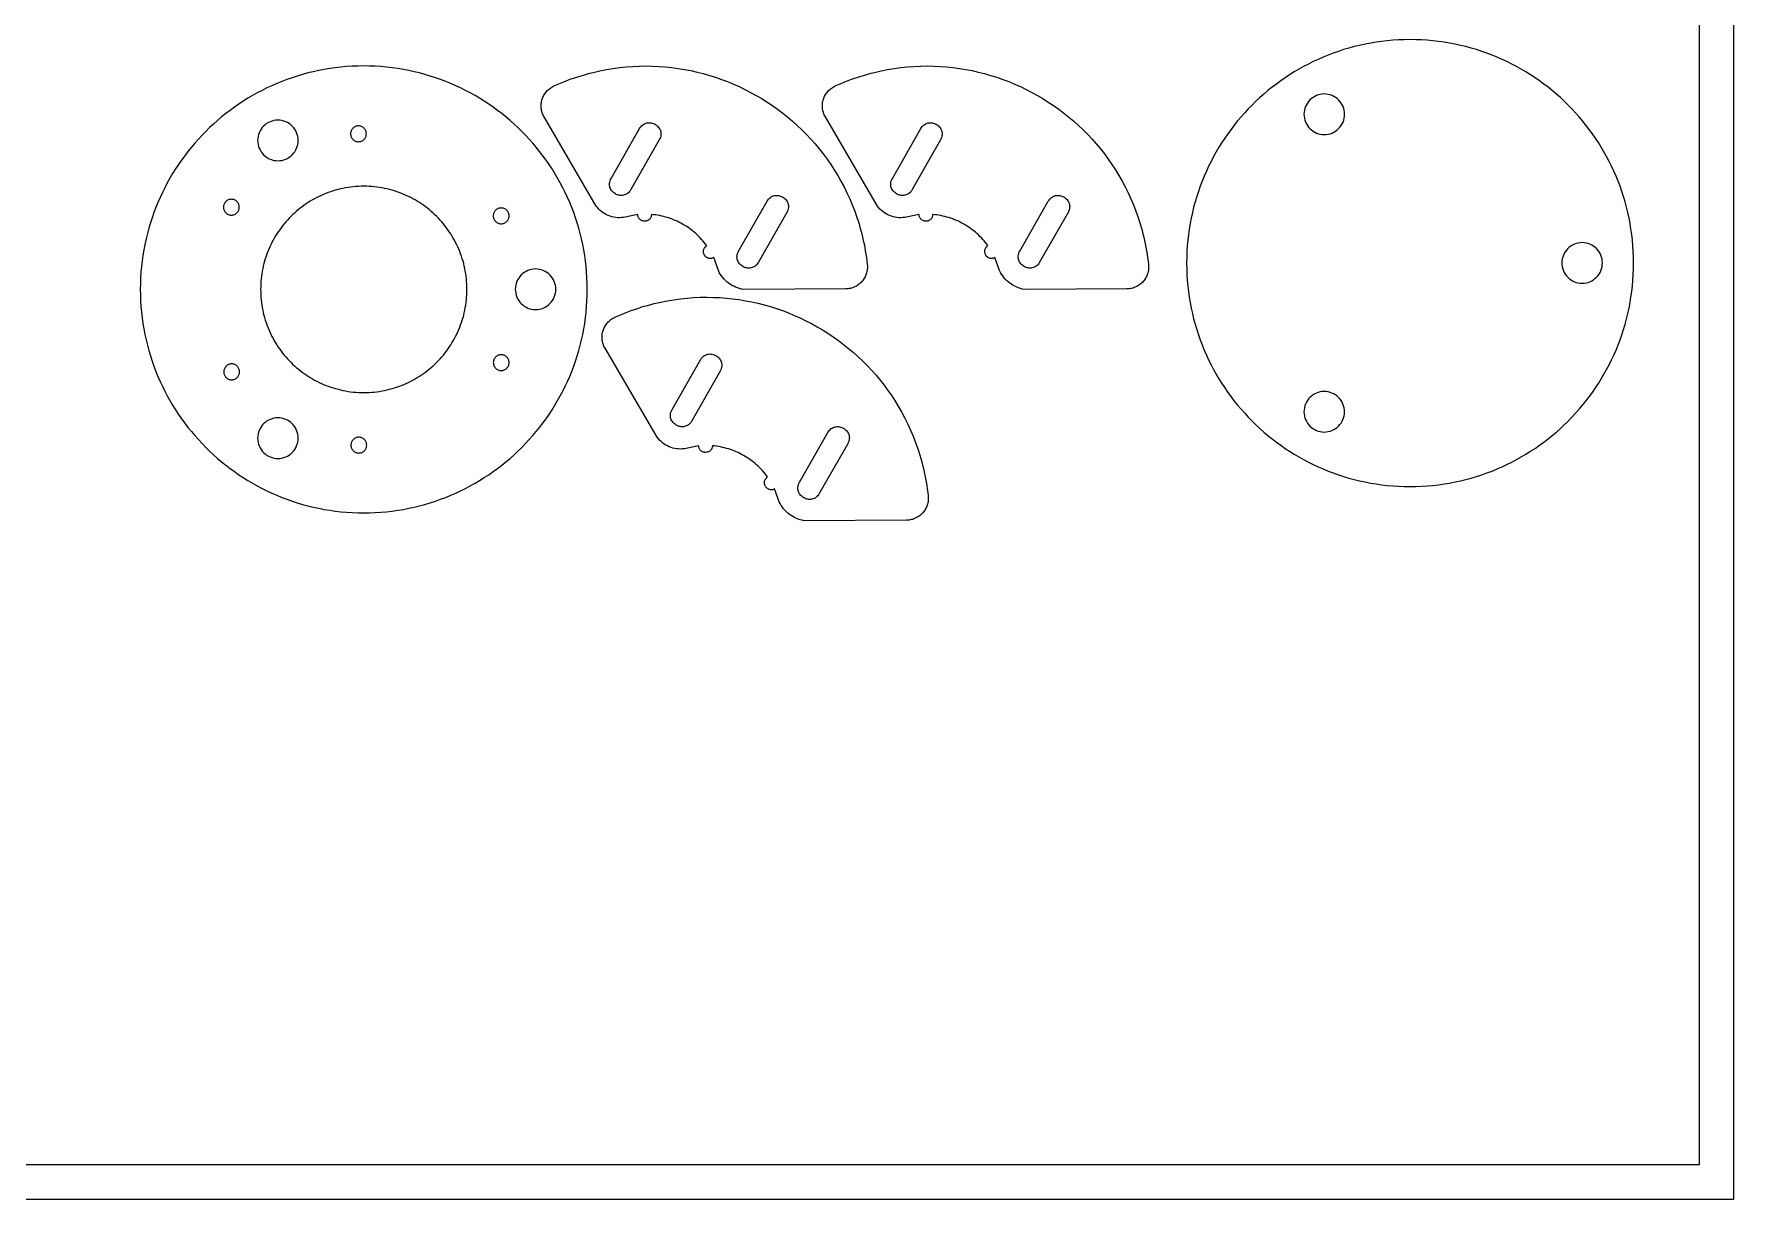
# Model space of a CAD drawing. Header units: millimetres. Extents: x -5 to 795, y -5 to 389.
# Drawn here: x 547.8 to 795, y -5 to 164.5 of the extents above; entities that cross this region are included whole.
import ezdxf

# ---------------------------------------------------------------- set-up
doc = ezdxf.new("R2010")
doc.units = ezdxf.units.MM
doc.header["$MEASUREMENT"] = 0
doc.layers.get('0').update_dxf_attribs({"color": 30, "lineweight": 0, "true_color": 0xf6921e})
doc.layers.add('Cutting lines', color=5, linetype='Continuous', lineweight=0)

msp = doc.modelspace()

# ---------------------------------------------------------------- linework, layer by layer
at = {"lineweight": 0}
for points in [[(-5, -5), (795, -5), (795, 389), (-5, 389)], [(0, 0), (790, 0), (790, 384), (0, 384)]]:
    msp.add_lwpolyline(points, close=True, dxfattribs=at)
at = {"layer": 'Cutting lines'}
for points in [[(747.893903, 163.633788), (747.055063, 163.623173), (746.221457, 163.591499), (745.39334, 163.539021), (744.570966, 163.465994), (743.754592, 163.372674), (742.944473, 163.259315), (742.140863, 163.126173), (741.344019, 162.973504), (740.554195, 162.801561), (739.771646, 162.610602), (738.996628, 162.400881), (738.229397, 162.172652), (737.470206, 161.926173), (736.719313, 161.661697), (735.976971, 161.37948), (735.243436, 161.079777), (734.518963, 160.762844), (733.803809, 160.428935), (733.098227, 160.078307), (732.402473, 159.711214), (731.716802, 159.327911), (731.04147, 158.928654), (730.376732, 158.513698), (729.722844, 158.083299), (729.080059, 157.63771), (728.448634, 157.177189), (727.828824, 156.70199), (727.220885, 156.212368), (726.62507, 155.708579), (726.041637, 155.190877), (725.470839, 154.659519), (724.912932, 154.114758), (724.368172, 153.556852), (723.836814, 152.986054), (723.319112, 152.40262), (722.815323, 151.806806), (722.325701, 151.198866), (721.850501, 150.579056), (721.38998, 149.947632), (720.944392, 149.304847), (720.513993, 148.650958), (720.099037, 147.98622), (719.69978, 147.310888), (719.316477, 146.625218), (718.949384, 145.929464), (718.598755, 145.223882), (718.264847, 144.508727), (717.947914, 143.784255), (717.648211, 143.05072), (717.365994, 142.308378), (717.101518, 141.557484), (716.855038, 140.798294), (716.62681, 140.031062), (716.417089, 139.256044), (716.226129, 138.473496), (716.054187, 137.683672), (715.901517, 136.886827), (715.768376, 136.083218), (715.655017, 135.273098), (715.561696, 134.456724), (715.488669, 133.634351), (715.436191, 132.806234), (715.404517, 131.972628), (715.393903, 131.133788), (715.404517, 130.294948), (715.436191, 129.461342), (715.488669, 128.633225), (715.561696, 127.810852), (715.655017, 126.994478), (715.768376, 126.184359), (715.901517, 125.380749), (716.054187, 124.583905), (716.226129, 123.79408), (716.417089, 123.011532), (716.62681, 122.236514), (716.855038, 121.469282), (717.101518, 120.710092), (717.365994, 119.959198), (717.648211, 119.216856), (717.947914, 118.483321), (718.264847, 117.758849), (718.598755, 117.043694), (718.949384, 116.338112), (719.316477, 115.642358), (719.69978, 114.956688), (720.099037, 114.281356), (720.513993, 113.616618), (720.944392, 112.962729), (721.38998, 112.319945), (721.850501, 111.68852), (722.325701, 111.06871), (722.815323, 110.46077), (723.319112, 109.864956), (723.836814, 109.281522), (724.368172, 108.710724), (724.912932, 108.152818), (725.470839, 107.608058), (726.041637, 107.076699), (726.62507, 106.558998), (727.220885, 106.055208), (727.828824, 105.565586), (728.448634, 105.090387), (729.080059, 104.629866), (729.722844, 104.184278), (730.376732, 103.753878), (731.04147, 103.338922), (731.716802, 102.939665), (732.402473, 102.556363), (733.098227, 102.189269), (733.803809, 101.838641), (734.518963, 101.504732), (735.243436, 101.187799), (735.976971, 100.888096), (736.719313, 100.605879), (737.470206, 100.341403), (738.229397, 100.094924), (738.996628, 99.866696), (739.771646, 99.656974), (740.554195, 99.466015), (741.344019, 99.294073), (742.140863, 99.141403), (742.944473, 99.008261), (743.754592, 98.894902), (744.570966, 98.801582), (745.39334, 98.728555), (746.221457, 98.676077), (747.055063, 98.644403), (747.893903, 98.633788), (748.732742, 98.644403), (749.566348, 98.676077), (750.394466, 98.728555), (751.216839, 98.801582), (752.033213, 98.894902), (752.843332, 99.008261), (753.646942, 99.141403), (754.443786, 99.294073), (755.23361, 99.466015), (756.016159, 99.656974), (756.791177, 99.866696), (757.558408, 100.094924), (758.317599, 100.341403), (759.068493, 100.605879), (759.810834, 100.888096), (760.544369, 101.187799), (761.268842, 101.504732), (761.983997, 101.838641), (762.689579, 102.189269), (763.385332, 102.556363), (764.071003, 102.939665), (764.746335, 103.338922), (765.411073, 103.753878), (766.064962, 104.184278), (766.707746, 104.629866), (767.339171, 105.090387), (767.958981, 105.565586), (768.566921, 106.055208), (769.162735, 106.558998), (769.746169, 107.076699), (770.316966, 107.608058), (770.874873, 108.152818), (771.419633, 108.710724), (771.950992, 109.281522), (772.468693, 109.864956), (772.972483, 110.46077), (773.462104, 111.06871), (773.937304, 111.68852), (774.397825, 112.319945), (774.843413, 112.962729), (775.273813, 113.616618), (775.688768, 114.281356), (776.088025, 114.956688), (776.471328, 115.642358), (776.838421, 116.338112), (777.18905, 117.043694), (777.522958, 117.758849), (777.839891, 118.483321), (778.139594, 119.216856), (778.421811, 119.959198), (778.686287, 120.710092), (778.932767, 121.469282), (779.160995, 122.236514), (779.370717, 123.011532), (779.561676, 123.79408), (779.733618, 124.583905), (779.886288, 125.380749), (780.019429, 126.184359), (780.132788, 126.994478), (780.226109, 127.810852), (780.299136, 128.633225), (780.351614, 129.461342), (780.383288, 130.294948), (780.393903, 131.133788), (780.383288, 131.972628), (780.351614, 132.806234), (780.299136, 133.634351), (780.226109, 134.456724), (780.132788, 135.273098), (780.019429, 136.083218), (779.886288, 136.886827), (779.733618, 137.683672), (779.561676, 138.473496), (779.370717, 139.256044), (779.160995, 140.031062), (778.932767, 140.798294), (778.686287, 141.557484), (778.421811, 142.308378), (778.139594, 143.05072), (777.839891, 143.784255), (777.522958, 144.508727), (777.18905, 145.223882), (776.838421, 145.929464), (776.471328, 146.625218), (776.088025, 147.310888), (775.688768, 147.98622), (775.273813, 148.650958), (774.843413, 149.304847), (774.397825, 149.947632), (773.937304, 150.579056), (773.462104, 151.198866), (772.972483, 151.806806), (772.468693, 152.40262), (771.950992, 152.986054), (771.419633, 153.556852), (770.874873, 154.114758), (770.316966, 154.659519), (769.746169, 155.190877), (769.162735, 155.708579), (768.566921, 156.212368), (767.958981, 156.70199), (767.339171, 157.177189), (766.707746, 157.63771), (766.064962, 158.083299), (765.411073, 158.513698), (764.746335, 158.928654), (764.071003, 159.327911), (763.385332, 159.711214), (762.689579, 160.078307), (761.983997, 160.428935), (761.268842, 160.762844), (760.544369, 161.079777), (759.810834, 161.37948), (759.068493, 161.661697), (758.317599, 161.926173), (757.558408, 162.172652), (756.791177, 162.400881), (756.016159, 162.610602), (755.23361, 162.801561), (754.443786, 162.973504), (753.646942, 163.126173), (752.843332, 163.259315), (752.033213, 163.372674), (751.216839, 163.465994), (750.394466, 163.539021), (749.566348, 163.591499), (748.732742, 163.623173)], [(595.726584, 159.801775), (594.887745, 159.79116), (594.054139, 159.759486), (593.226021, 159.707008), (592.403648, 159.633981), (591.587274, 159.54066), (590.777155, 159.427301), (589.973545, 159.29416), (589.176701, 159.14149), (588.386877, 158.969548), (587.604328, 158.778589), (586.82931, 158.568867), (586.062079, 158.340639), (585.302888, 158.094159), (584.551994, 157.829683), (583.809653, 157.547466), (583.076118, 157.247763), (582.351645, 156.93083), (581.63649, 156.596922), (580.930908, 156.246293), (580.235155, 155.8792), (579.549484, 155.495897), (578.874152, 155.09664), (578.209414, 154.681685), (577.555525, 154.251285), (576.912741, 153.805697), (576.281316, 153.345176), (575.661506, 152.869976), (575.053566, 152.380355), (574.457752, 151.876565), (573.874318, 151.358864), (573.303521, 150.827505), (572.745614, 150.282745), (572.200854, 149.724838), (571.669495, 149.154041), (571.151794, 148.570607), (570.648004, 147.974793), (570.158383, 147.366853), (569.683183, 146.747043), (569.222662, 146.115618), (568.777074, 145.472834), (568.346674, 144.818945), (567.931718, 144.154207), (567.532462, 143.478875), (567.149159, 142.793204), (566.782066, 142.097451), (566.431437, 141.391869), (566.097529, 140.676714), (565.780595, 139.952241), (565.480893, 139.218706), (565.198676, 138.476365), (564.9342, 137.725471), (564.68772, 136.96628), (564.459492, 136.199049), (564.24977, 135.424031), (564.058811, 134.641482), (563.886869, 133.851658), (563.734199, 133.054814), (563.601057, 132.251204), (563.487699, 131.441085), (563.394378, 130.624711), (563.321351, 129.802338), (563.268873, 128.97422), (563.237199, 128.140614), (563.226584, 127.301775), (563.237199, 126.462935), (563.268873, 125.629329), (563.321351, 124.801212), (563.394378, 123.978838), (563.487699, 123.162464), (563.601057, 122.352345), (563.734199, 121.548735), (563.886869, 120.751891), (564.058811, 119.962067), (564.24977, 119.179518), (564.459492, 118.4045), (564.68772, 117.637269), (564.9342, 116.878078), (565.198676, 116.127185), (565.480893, 115.384843), (565.780595, 114.651308), (566.097529, 113.926835), (566.431437, 113.211681), (566.782066, 112.506099), (567.149159, 111.810345), (567.532462, 111.124674), (567.931718, 110.449342), (568.346674, 109.784604), (568.777074, 109.130716), (569.222662, 108.487931), (569.683183, 107.856506), (570.158383, 107.236696), (570.648004, 106.628757), (571.151794, 106.032942), (571.669495, 105.449509), (572.200854, 104.878711), (572.745614, 104.320804), (573.303521, 103.776044), (573.874318, 103.244686), (574.457752, 102.726984), (575.053566, 102.223195), (575.661506, 101.733573), (576.281316, 101.258373), (576.912741, 100.797852), (577.555525, 100.352264), (578.209414, 99.921865), (578.874152, 99.506909), (579.549484, 99.107652), (580.235155, 98.724349), (580.930908, 98.357256), (581.63649, 98.006627), (582.351645, 97.672719), (583.076118, 97.355786), (583.809653, 97.056083), (584.551994, 96.773866), (585.302888, 96.50939), (586.062079, 96.26291), (586.82931, 96.034682), (587.604328, 95.824961), (588.386877, 95.634001), (589.176701, 95.462059), (589.973545, 95.309389), (590.777155, 95.176248), (591.587274, 95.062889), (592.403648, 94.969568), (593.226021, 94.896541), (594.054139, 94.844063), (594.887745, 94.812389), (595.726584, 94.801775), (596.565424, 94.812389), (597.39903, 94.844063), (598.227147, 94.896541), (599.049521, 94.969568), (599.865895, 95.062889), (600.676014, 95.176248), (601.479623, 95.309389), (602.276468, 95.462059), (603.066292, 95.634001), (603.848841, 95.824961), (604.623859, 96.034682), (605.39109, 96.26291), (606.150281, 96.50939), (606.901174, 96.773866), (607.643516, 97.056083), (608.377051, 97.355786), (609.101524, 97.672719), (609.816678, 98.006627), (610.52226, 98.357256), (611.218014, 98.724349), (611.903685, 99.107652), (612.579017, 99.506909), (613.243755, 99.921865), (613.897643, 100.352264), (614.540428, 100.797852), (615.171853, 101.258373), (615.791663, 101.733573), (616.399602, 102.223195), (616.995417, 102.726984), (617.57885, 103.244686), (618.149648, 103.776044), (618.707555, 104.320804), (619.252315, 104.878711), (619.783673, 105.449509), (620.301375, 106.032942), (620.805164, 106.628757), (621.294786, 107.236696), (621.769985, 107.856506), (622.230507, 108.487931), (622.676095, 109.130716), (623.106494, 109.784604), (623.52145, 110.449342), (623.920707, 111.124674), (624.30401, 111.810345), (624.671103, 112.506099), (625.021732, 113.211681), (625.35564, 113.926835), (625.672573, 114.651308), (625.972276, 115.384843), (626.254493, 116.127185), (626.518969, 116.878078), (626.765449, 117.637269), (626.993677, 118.4045), (627.203398, 119.179518), (627.394358, 119.962067), (627.5663, 120.751891), (627.718969, 121.548735), (627.852111, 122.352345), (627.96547, 123.162464), (628.058791, 123.978838), (628.131817, 124.801212), (628.184296, 125.629329), (628.21597, 126.462935), (628.226584, 127.301775), (628.21597, 128.140614), (628.184296, 128.97422), (628.131817, 129.802338), (628.058791, 130.624711), (627.96547, 131.441085), (627.852111, 132.251204), (627.718969, 133.054814), (627.5663, 133.851658), (627.394358, 134.641482), (627.203398, 135.424031), (626.993677, 136.199049), (626.765449, 136.96628), (626.518969, 137.725471), (626.254493, 138.476365), (625.972276, 139.218706), (625.672573, 139.952241), (625.35564, 140.676714), (625.021732, 141.391869), (624.671103, 142.097451), (624.30401, 142.793204), (623.920707, 143.478875), (623.52145, 144.154207), (623.106494, 144.818945), (622.676095, 145.472834), (622.230507, 146.115618), (621.769985, 146.747043), (621.294786, 147.366853), (620.805164, 147.974793), (620.301375, 148.570607), (619.783673, 149.154041), (619.252315, 149.724838), (618.707555, 150.282745), (618.149648, 150.827505), (617.57885, 151.358864), (616.995417, 151.876565), (616.399602, 152.380355), (615.791663, 152.869976), (615.171853, 153.345176), (614.540428, 153.805697), (613.897643, 154.251285), (613.243755, 154.681685), (612.579017, 155.09664), (611.903685, 155.495897), (611.218014, 155.8792), (610.52226, 156.246293), (609.816678, 156.596922), (609.101524, 156.93083), (608.377051, 157.247763), (607.643516, 157.547466), (606.901174, 157.829683), (606.150281, 158.094159), (605.39109, 158.340639), (604.623859, 158.568867), (603.848841, 158.778589), (603.066292, 158.969548), (602.276468, 159.14149), (601.479623, 159.29416), (600.676014, 159.427301), (599.865895, 159.54066), (599.049521, 159.633981), (598.227147, 159.707008), (597.39903, 159.759486), (596.565424, 159.79116)], [(629.527142, 139.431758), (621.955067, 152.392426), (621.870554, 152.546484), (621.795428, 152.702944), (621.729584, 152.861479), (621.672918, 153.021764), (621.625327, 153.183472), (621.586706, 153.346276), (621.556951, 153.509851), (621.535958, 153.673869), (621.523623, 153.838004), (621.519842, 154.001929), (621.52451, 154.165319), (621.537525, 154.327847), (621.558781, 154.489186), (621.588175, 154.64901), (621.625603, 154.806992), (621.67096, 154.962806), (621.724143, 155.116126), (621.785047, 155.266625), (621.853568, 155.413977), (621.929603, 155.557854), (622.013048, 155.697932), (622.103797, 155.833883), (622.201747, 155.96538), (622.306795, 156.092098), (622.418836, 156.21371), (622.537765, 156.329889), (622.66348, 156.44031), (622.795875, 156.544645), (622.934848, 156.642568), (623.080293, 156.733753), (623.232106, 156.817873), (623.390185, 156.894602), (623.861209, 157.103406), (624.33327, 157.304097), (624.806299, 157.496717), (625.280228, 157.681302), (625.75499, 157.857892), (626.230517, 158.026526), (626.706742, 158.187241), (627.183595, 158.340078), (627.66101, 158.485074), (628.138919, 158.622268), (628.617253, 158.751699), (629.095945, 158.873406), (630.054132, 159.093801), (631.012937, 159.283763), (631.971818, 159.443602), (632.930231, 159.573626), (633.887634, 159.674146), (634.843484, 159.745471), (635.79724, 159.787911), (636.748358, 159.801775), (637.696295, 159.787372), (638.640509, 159.745013), (639.580458, 159.675007), (640.515599, 159.577664), (641.445389, 159.453292), (642.369285, 159.302202), (643.286746, 159.124704), (644.197228, 158.921106), (645.100188, 158.691718), (645.995085, 158.436851), (646.881376, 158.156812), (647.758517, 157.851913), (648.625967, 157.522463), (649.483182, 157.16877), (650.329621, 156.791145), (651.16474, 156.389898), (651.987997, 155.965337), (652.798849, 155.517773), (653.596755, 155.047515), (654.38117, 154.554873), (655.151552, 154.040155), (655.90736, 153.503672), (656.64805, 152.945734), (657.373079, 152.366649), (658.081906, 151.766728), (658.773987, 151.14628), (659.44878, 150.505614), (660.105742, 149.84504), (660.74433, 149.164868), (661.364003, 148.465408), (661.964217, 147.746968), (662.54443, 147.009858), (663.104099, 146.254388), (663.642681, 145.480868), (664.159635, 144.689607), (664.654417, 143.880915), (665.126485, 143.0551), (665.575296, 142.212474), (666.000307, 141.353345), (666.400976, 140.478022), (666.776761, 139.586817), (667.127118, 138.680037), (667.451506, 137.757993), (667.603791, 137.291343), (667.749381, 136.820994), (667.888206, 136.346983), (668.0202, 135.869349), (668.145295, 135.388132), (668.263422, 134.90337), (668.374515, 134.4151), (668.478504, 133.923363), (668.575323, 133.428197), (668.664903, 132.929641), (668.747177, 132.427732), (668.822076, 131.922511), (668.889534, 131.414015), (668.949481, 130.902284), (668.96414, 130.727445), (668.96926, 130.554219), (668.965066, 130.382863), (668.951788, 130.213633), (668.929651, 130.046784), (668.898884, 129.882571), (668.859714, 129.721251), (668.812368, 129.563079), (668.757073, 129.408311), (668.694058, 129.257203), (668.623549, 129.11001), (668.545774, 128.966988), (668.46096, 128.828393), (668.369334, 128.694481), (668.271124, 128.565507), (668.166557, 128.441727), (668.055861, 128.323396), (667.939263, 128.210772), (667.81699, 128.104108), (667.689269, 128.003662), (667.556329, 127.909688), (667.418396, 127.822442), (667.275698, 127.742181), (667.128462, 127.669159), (666.976915, 127.603633), (666.821286, 127.545859), (666.6618, 127.496091), (666.498687, 127.454586), (666.332172, 127.421599), (666.162483, 127.397387), (665.989849, 127.382205), (665.814495, 127.376308), (650.938582, 127.299725), (650.641422, 127.355304), (650.350354, 127.428799), (650.066054, 127.519699), (649.7892, 127.627492), (649.520468, 127.751667), (649.260535, 127.891712), (649.010079, 128.047118), (648.769774, 128.217371), (648.540299, 128.401962), (648.322331, 128.600379), (648.116545, 128.81211), (647.92362, 129.036645), (647.744231, 129.273472), (647.579055, 129.52208), (647.42877, 129.781958), (647.294052, 130.052594), (646.611676, 131.920707), (646.506632, 131.871301), (646.402937, 131.834313), (646.300929, 131.809168), (646.200947, 131.79529), (646.103329, 131.792102), (646.008415, 131.799029), (645.916543, 131.815496), (645.828051, 131.840925), (645.743278, 131.874742), (645.662563, 131.916371), (645.586245, 131.965235), (645.514661, 132.020759), (645.448152, 132.082366), (645.387055, 132.149482), (645.282453, 132.297933), (645.239625, 132.378117), (645.203564, 132.461506), (645.174609, 132.547523), (645.153098, 132.635592), (645.13937, 132.725139), (645.133764, 132.815587), (645.136618, 132.906359), (645.148271, 132.996881), (645.169062, 133.086576), (645.199329, 133.174869), (645.239411, 133.261183), (645.289647, 133.344943), (645.350374, 133.425573), (645.421933, 133.502496), (645.504661, 133.575138), (645.598898, 133.642922), (645.41954, 133.885745), (645.234144, 134.122881), (645.042853, 134.354251), (644.845808, 134.579773), (644.643152, 134.799368), (644.435026, 135.012954), (644.221573, 135.220452), (644.002934, 135.42178), (643.779252, 135.616858), (643.550668, 135.805606), (643.317325, 135.987943), (643.079365, 136.163789), (642.83693, 136.333063), (642.590162, 136.495685), (642.339203, 136.651573), (642.084194, 136.800649), (641.825279, 136.94283), (641.562599, 137.078038), (641.296295, 137.20619), (641.026512, 137.327207), (640.753389, 137.441008), (640.477069, 137.547513), (640.197695, 137.646641), (639.915409, 137.738311), (639.630351, 137.822444), (639.342665, 137.898958), (639.052493, 137.967773), (638.759976, 138.028809), (638.465257, 138.081985), (638.168478, 138.12722), (637.86978, 138.164435), (637.569307, 138.193548), (637.559572, 138.077875), (637.539756, 137.969578), (637.510529, 137.868664), (637.472557, 137.775138), (637.426509, 137.689005), (637.373052, 137.61027), (637.312856, 137.53894), (637.246587, 137.475018), (637.174914, 137.418512), (637.098506, 137.369425), (637.018029, 137.327763), (636.934152, 137.293532), (636.847544, 137.266737), (636.758872, 137.247383), (636.578008, 137.23102), (636.487153, 137.234022), (636.396906, 137.244487), (636.307935, 137.26242), (636.220909, 137.287826), (636.136495, 137.32071), (636.055362, 137.361079), (635.978178, 137.408937), (635.90561, 137.46429), (635.838327, 137.527143), (635.776997, 137.597501), (635.722288, 137.67537), (635.674868, 137.760756), (635.635404, 137.853662), (635.604566, 137.954096), (635.58302, 138.062061), (635.571436, 138.177564), (633.513852, 137.772627), (633.226429, 137.739873), (632.939894, 137.727066), (632.655149, 137.73383), (632.373099, 137.759788), (632.094645, 137.804565), (631.820689, 137.867786), (631.552135, 137.949075), (631.289885, 138.048057), (631.034842, 138.164355), (630.787907, 138.297594), (630.549985, 138.447399), (630.321977, 138.613394), (630.104786, 138.795202), (629.899315, 138.99245), (629.706466, 139.20476)], [(670.425593, 139.431758), (662.853517, 152.392426), (662.769005, 152.546484), (662.693879, 152.702944), (662.628035, 152.861479), (662.571369, 153.021764), (662.523778, 153.183472), (662.485157, 153.346276), (662.455402, 153.509851), (662.434409, 153.673869), (662.422073, 153.838004), (662.418292, 154.001929), (662.422961, 154.165319), (662.435976, 154.327847), (662.457232, 154.489186), (662.486626, 154.64901), (662.524054, 154.806992), (662.569411, 154.962806), (662.622593, 155.116126), (662.683498, 155.266625), (662.752019, 155.413977), (662.828054, 155.557854), (662.911498, 155.697932), (663.002248, 155.833883), (663.100198, 155.96538), (663.205246, 156.092098), (663.317286, 156.21371), (663.436216, 156.329889), (663.561931, 156.44031), (663.694326, 156.544645), (663.833298, 156.642568), (663.978743, 156.733753), (664.130557, 156.817873), (664.288635, 156.894602), (664.75966, 157.103406), (665.23172, 157.304097), (665.704749, 157.496717), (666.178679, 157.681302), (666.653441, 157.857892), (667.128968, 158.026526), (667.605192, 158.187241), (668.082046, 158.340078), (668.559461, 158.485074), (669.037369, 158.622268), (669.515704, 158.751699), (669.994396, 158.873406), (670.952583, 159.093801), (671.911388, 159.283763), (672.870268, 159.443602), (673.828681, 159.573626), (674.786084, 159.674146), (675.741935, 159.745471), (676.695691, 159.787911), (677.646808, 159.801775), (678.594746, 159.787372), (679.53896, 159.745013), (680.478909, 159.675007), (681.41405, 159.577664), (682.343839, 159.453292), (683.267736, 159.302202), (684.185196, 159.124704), (685.095678, 158.921106), (685.998639, 158.691718), (686.893536, 158.436851), (687.779826, 158.156812), (688.656968, 157.851913), (689.524417, 157.522463), (690.381633, 157.16877), (691.228072, 156.791145), (692.063191, 156.389898), (692.886448, 155.965337), (693.6973, 155.517773), (694.495205, 155.047515), (695.27962, 154.554873), (696.050003, 154.040155), (696.805811, 153.503672), (697.5465, 152.945734), (698.27153, 152.366649), (698.980356, 151.766728), (699.672437, 151.14628), (700.34723, 150.505614), (701.004192, 149.84504), (701.642781, 149.164868), (702.262454, 148.465408), (702.862668, 147.746968), (703.442881, 147.009858), (704.00255, 146.254388), (704.541132, 145.480868), (705.058086, 144.689607), (705.552868, 143.880915), (706.024935, 143.0551), (706.473746, 142.212474), (706.898758, 141.353345), (707.299427, 140.478022), (707.675212, 139.586817), (708.025569, 138.680037), (708.349956, 137.757993), (708.502242, 137.291343), (708.647831, 136.820994), (708.786657, 136.346983), (708.918651, 135.869349), (709.043746, 135.388132), (709.161873, 134.90337), (709.272965, 134.4151), (709.376955, 133.923363), (709.473774, 133.428197), (709.563354, 132.929641), (709.645627, 132.427732), (709.720527, 131.922511), (709.787984, 131.414015), (709.847932, 130.902284), (709.862591, 130.727445), (709.86771, 130.554219), (709.863517, 130.382863), (709.850238, 130.213633), (709.828102, 130.046784), (709.797335, 129.882571), (709.758164, 129.721251), (709.710819, 129.563079), (709.655524, 129.408311), (709.592509, 129.257203), (709.522, 129.11001), (709.444225, 128.966988), (709.35941, 128.828393), (709.267785, 128.694481), (709.169575, 128.565507), (709.065008, 128.441727), (708.954312, 128.323396), (708.837713, 128.210772), (708.71544, 128.104108), (708.58772, 128.003662), (708.45478, 127.909688), (708.316847, 127.822442), (708.174149, 127.742181), (708.026913, 127.669159), (707.875366, 127.603633), (707.719737, 127.545859), (707.560251, 127.496091), (707.397137, 127.454586), (707.230623, 127.421599), (707.060934, 127.397387), (706.888299, 127.382205), (706.712946, 127.376308), (691.837032, 127.299725), (691.539872, 127.355304), (691.248804, 127.428799), (690.964505, 127.519699), (690.687651, 127.627492), (690.418919, 127.751667), (690.158986, 127.891712), (689.908529, 128.047118), (689.668225, 128.217371), (689.43875, 128.401962), (689.220782, 128.600379), (689.014996, 128.81211), (688.82207, 129.036645), (688.642681, 129.273472), (688.477506, 129.52208), (688.327221, 129.781958), (688.192502, 130.052594), (687.510126, 131.920707), (687.405083, 131.871301), (687.301387, 131.834313), (687.19938, 131.809168), (687.099398, 131.79529), (687.00178, 131.792102), (686.906866, 131.799029), (686.814993, 131.815496), (686.726502, 131.840925), (686.641729, 131.874742), (686.561014, 131.916371), (686.484695, 131.965235), (686.413112, 132.020759), (686.346603, 132.082366), (686.285506, 132.149482), (686.180903, 132.297933), (686.138075, 132.378117), (686.102015, 132.461506), (686.073059, 132.547523), (686.051549, 132.635592), (686.037821, 132.725139), (686.032215, 132.815587), (686.035069, 132.906359), (686.046722, 132.996881), (686.067513, 133.086576), (686.09778, 133.174869), (686.137862, 133.261183), (686.188097, 133.344943), (686.248825, 133.425573), (686.320384, 133.502496), (686.403112, 133.575138), (686.497348, 133.642922), (686.317991, 133.885745), (686.132595, 134.122881), (685.941304, 134.354251), (685.744259, 134.579773), (685.541603, 134.799368), (685.333477, 135.012954), (685.120023, 135.220452), (684.901385, 135.42178), (684.677702, 135.616858), (684.449119, 135.805606), (684.215776, 135.987943), (683.977816, 136.163789), (683.735381, 136.333063), (683.488613, 136.495685), (683.237653, 136.651573), (682.982645, 136.800649), (682.72373, 136.94283), (682.461049, 137.078038), (682.194746, 137.20619), (681.924962, 137.327207), (681.65184, 137.441008), (681.37552, 137.547513), (681.096146, 137.646641), (680.813859, 137.738311), (680.528802, 137.822444), (680.241116, 137.898958), (679.950944, 137.967773), (679.658427, 138.028809), (679.363708, 138.081985), (679.066929, 138.12722), (678.768231, 138.164435), (678.467757, 138.193548), (678.458022, 138.077875), (678.438207, 137.969578), (678.40898, 137.868664), (678.371008, 137.775138), (678.324959, 137.689005), (678.271503, 137.61027), (678.211306, 137.53894), (678.145038, 137.475018), (678.073365, 137.418512), (677.996956, 137.369425), (677.91648, 137.327763), (677.832603, 137.293532), (677.745995, 137.266737), (677.657322, 137.247383), (677.476459, 137.23102), (677.385603, 137.234022), (677.295356, 137.244487), (677.206386, 137.26242), (677.11936, 137.287826), (677.034946, 137.32071), (676.953813, 137.361079), (676.876629, 137.408937), (676.804061, 137.46429), (676.736778, 137.527143), (676.675448, 137.597501), (676.620739, 137.67537), (676.573318, 137.760756), (676.533855, 137.853662), (676.503016, 137.954096), (676.481471, 138.062061), (676.469887, 138.177564), (674.412303, 137.772627), (674.124879, 137.739873), (673.838344, 137.727066), (673.5536, 137.73383), (673.27155, 137.759788), (672.993095, 137.804565), (672.71914, 137.867786), (672.450586, 137.949075), (672.188336, 138.048057), (671.933292, 138.164355), (671.686358, 138.297594), (671.448436, 138.447399), (671.220428, 138.613394), (671.003237, 138.795202), (670.797766, 138.99245), (670.604917, 139.20476)], [(594.95239, 151.086271), (594.834809, 151.080334), (594.720625, 151.062907), (594.610415, 151.034569), (594.504758, 150.995898), (594.404232, 150.947472), (594.309414, 150.889869), (594.220884, 150.823667), (594.139218, 150.749444), (594.064994, 150.667778), (593.998792, 150.579247), (593.941189, 150.484429), (593.892763, 150.383903), (593.854092, 150.278246), (593.825754, 150.168036), (593.808328, 150.053852), (593.80239, 149.936271), (593.808328, 149.81869), (593.825754, 149.704506), (593.854092, 149.594296), (593.892763, 149.488639), (593.941189, 149.388113), (593.998792, 149.293295), (594.064994, 149.204764), (594.139218, 149.123098), (594.220884, 149.048875), (594.309414, 148.982673), (594.404232, 148.92507), (594.504758, 148.876644), (594.610415, 148.837973), (594.720625, 148.809635), (594.834809, 148.792208), (594.95239, 148.786271), (595.069971, 148.792208), (595.184155, 148.809635), (595.294365, 148.837973), (595.400022, 148.876644), (595.500549, 148.92507), (595.595366, 148.982673), (595.683897, 149.048875), (595.765563, 149.123098), (595.839786, 149.204764), (595.905988, 149.293295), (595.963592, 149.388113), (596.012018, 149.488639), (596.050689, 149.594296), (596.079026, 149.704506), (596.096453, 149.81869), (596.10239, 149.936271), (596.096453, 150.053852), (596.079026, 150.168036), (596.050689, 150.278246), (596.012018, 150.383903), (595.963592, 150.484429), (595.905988, 150.579247), (595.839786, 150.667778), (595.765563, 150.749444), (595.683897, 150.823667), (595.595366, 150.889869), (595.500549, 150.947472), (595.400022, 150.995898), (595.294365, 151.034569), (595.184155, 151.062907), (595.069971, 151.080334)], [(631.699729, 143.451132), (635.834103, 150.69798), (635.941398, 150.866935), (636.058056, 151.015699), (636.183026, 151.144871), (636.315259, 151.25505), (636.453704, 151.346835), (636.597311, 151.420827), (636.745029, 151.477623), (636.895809, 151.517823), (637.048599, 151.542026), (637.20235, 151.550832), (637.356011, 151.54484), (637.508532, 151.524648), (637.658863, 151.490857), (637.805954, 151.444064), (637.948753, 151.384871), (638.086212, 151.313875), (638.217279, 151.231675), (638.340904, 151.138872), (638.456037, 151.036064), (638.561627, 150.923851), (638.656626, 150.802831), (638.739981, 150.673604), (638.810643, 150.536769), (638.867561, 150.392925), (638.909686, 150.242672), (638.935966, 150.086609), (638.945352, 149.925334), (638.936794, 149.759447), (638.90924, 149.589548), (638.861641, 149.416235), (638.792947, 149.240108), (638.702106, 149.061766), (634.567733, 141.814917), (634.460438, 141.645963), (634.34378, 141.497199), (634.218809, 141.368027), (634.086576, 141.257848), (633.948131, 141.166062), (633.804525, 141.092071), (633.656806, 141.035275), (633.506027, 140.995075), (633.353237, 140.970871), (633.199486, 140.962065), (633.045824, 140.968058), (632.893303, 140.988249), (632.742972, 141.022041), (632.595882, 141.068833), (632.453082, 141.128027), (632.315624, 141.199023), (632.184557, 141.281222), (632.060932, 141.374025), (631.945799, 141.476833), (631.840208, 141.589047), (631.74521, 141.710067), (631.661855, 141.839294), (631.591193, 141.976128), (631.534274, 142.119972), (631.49215, 142.270225), (631.465869, 142.426289), (631.456483, 142.587563), (631.465042, 142.75345), (631.492596, 142.923349), (631.540194, 143.096662), (631.608889, 143.272789)], [(672.59818, 143.451132), (676.732553, 150.69798), (676.839848, 150.866935), (676.956506, 151.015699), (677.081477, 151.144871), (677.21371, 151.25505), (677.352155, 151.346835), (677.495762, 151.420827), (677.64348, 151.477623), (677.794259, 151.517823), (677.94705, 151.542026), (678.100801, 151.550832), (678.254462, 151.54484), (678.406983, 151.524648), (678.557314, 151.490857), (678.704405, 151.444064), (678.847204, 151.384871), (678.984662, 151.313875), (679.115729, 151.231675), (679.239354, 151.138872), (679.354487, 151.036064), (679.460078, 150.923851), (679.555076, 150.802831), (679.638431, 150.673604), (679.709093, 150.536769), (679.766012, 150.392925), (679.808136, 150.242672), (679.834417, 150.086609), (679.843803, 149.925334), (679.835244, 149.759447), (679.807691, 149.589548), (679.760092, 149.416235), (679.691397, 149.240108), (679.600557, 149.061766), (675.466184, 141.814917), (675.358889, 141.645963), (675.242231, 141.497199), (675.11726, 141.368027), (674.985027, 141.257848), (674.846582, 141.166062), (674.702975, 141.092071), (674.555257, 141.035275), (674.404478, 140.995075), (674.251687, 140.970871), (674.097936, 140.962065), (673.944275, 140.968058), (673.791754, 140.988249), (673.641423, 141.022041), (673.494332, 141.068833), (673.351533, 141.128027), (673.214075, 141.199023), (673.083008, 141.281222), (672.959383, 141.374025), (672.84425, 141.476833), (672.738659, 141.589047), (672.643661, 141.710067), (672.560306, 141.839294), (672.489644, 141.976128), (672.432725, 142.119972), (672.390601, 142.270225), (672.36432, 142.426289), (672.354934, 142.587563), (672.363493, 142.75345), (672.391046, 142.923349), (672.438645, 143.096662), (672.50734, 143.272789)], [(595.726584, 142.301775), (595.339428, 142.296875), (594.954686, 142.282257), (594.572478, 142.258036), (594.192922, 142.224331), (593.816134, 142.18126), (593.442232, 142.128941), (593.071336, 142.067491), (592.703561, 141.997028), (592.339027, 141.91767), (591.977851, 141.829535), (591.62015, 141.73274), (591.266043, 141.627404), (590.915648, 141.513644), (590.569081, 141.391579), (590.226462, 141.261325), (589.887907, 141.123), (589.553536, 140.976723), (589.223464, 140.822612), (588.897811, 140.660783), (588.576694, 140.491356), (588.26023, 140.314447), (587.948539, 140.130174), (587.641737, 139.938656), (587.339942, 139.74001), (587.043272, 139.534354), (586.751845, 139.321806), (586.465779, 139.102483), (586.185191, 138.876504), (585.9102, 138.643986), (585.640923, 138.405046), (585.377478, 138.159804), (585.119983, 137.908376), (584.868555, 137.650881), (584.623313, 137.387436), (584.384373, 137.118159), (584.151855, 136.843167), (583.925876, 136.56258), (583.706553, 136.276514), (583.494005, 135.985087), (583.288349, 135.688417), (583.089703, 135.386622), (582.898185, 135.07982), (582.713912, 134.768129), (582.537003, 134.451665), (582.367576, 134.130548), (582.205747, 133.804895), (582.051636, 133.474823), (581.905359, 133.140452), (581.767034, 132.801897), (581.63678, 132.459278), (581.514715, 132.112711), (581.400955, 131.762316), (581.295619, 131.408209), (581.198824, 131.050508), (581.110689, 130.689332), (581.031331, 130.324798), (580.960868, 129.957023), (580.899418, 129.586127), (580.847099, 129.212225), (580.804028, 128.835437), (580.770323, 128.455881), (580.746102, 128.073673), (580.731483, 127.688931), (580.726584, 127.301775), (580.731483, 126.914618), (580.746102, 126.529877), (580.770323, 126.147669), (580.804028, 125.768112), (580.847099, 125.391324), (580.899418, 125.017422), (580.960868, 124.646526), (581.031331, 124.278751), (581.110689, 123.914217), (581.198824, 123.553041), (581.295619, 123.19534), (581.400955, 122.841233), (581.514715, 122.490838), (581.63678, 122.144272), (581.767034, 121.801652), (581.905359, 121.463098), (582.051636, 121.128726), (582.205747, 120.798654), (582.367576, 120.473001), (582.537003, 120.151884), (582.713912, 119.835421), (582.898185, 119.523729), (583.089703, 119.216927), (583.288349, 118.915132), (583.494005, 118.618462), (583.706553, 118.327035), (583.925876, 118.040969), (584.151855, 117.760382), (584.384373, 117.48539), (584.623313, 117.216113), (584.868555, 116.952668), (585.119983, 116.695173), (585.377478, 116.443745), (585.640923, 116.198503), (585.9102, 115.959564), (586.185191, 115.727045), (586.465779, 115.501066), (586.751845, 115.281743), (587.043272, 115.069195), (587.339942, 114.863539), (587.641737, 114.664893), (587.948539, 114.473375), (588.26023, 114.289102), (588.576694, 114.112194), (588.897811, 113.942766), (589.223464, 113.780937), (589.553536, 113.626826), (589.887907, 113.480549), (590.226462, 113.342225), (590.569081, 113.211971), (590.915648, 113.089905), (591.266043, 112.976145), (591.62015, 112.870809), (591.977851, 112.774014), (592.339027, 112.685879), (592.703561, 112.606521), (593.071336, 112.536058), (593.442232, 112.474608), (593.816134, 112.422289), (594.192922, 112.379218), (594.572478, 112.345513), (594.954686, 112.321292), (595.339428, 112.306674), (595.726584, 112.301775), (596.113741, 112.306674), (596.498482, 112.321292), (596.88069, 112.345513), (597.260247, 112.379218), (597.637035, 112.422289), (598.010936, 112.474608), (598.381833, 112.536058), (598.749608, 112.606521), (599.114142, 112.685879), (599.475318, 112.774014), (599.833019, 112.870809), (600.187126, 112.976145), (600.537521, 113.089905), (600.884087, 113.211971), (601.226707, 113.342225), (601.565261, 113.480549), (601.899633, 113.626826), (602.229705, 113.780937), (602.555358, 113.942766), (602.876475, 114.112194), (603.192938, 114.289102), (603.50463, 114.473375), (603.811432, 114.664893), (604.113227, 114.863539), (604.409897, 115.069195), (604.701324, 115.281743), (604.98739, 115.501066), (605.267977, 115.727045), (605.542969, 115.959564), (605.812246, 116.198503), (606.075691, 116.443745), (606.333186, 116.695173), (606.584614, 116.952668), (606.829856, 117.216113), (607.068795, 117.48539), (607.301314, 117.760382), (607.527293, 118.040969), (607.746616, 118.327035), (607.959164, 118.618462), (608.16482, 118.915132), (608.363466, 119.216927), (608.554984, 119.523729), (608.739256, 119.835421), (608.916165, 120.151884), (609.085593, 120.473001), (609.247422, 120.798654), (609.401533, 121.128726), (609.54781, 121.463098), (609.686134, 121.801652), (609.816388, 122.144272), (609.938454, 122.490838), (610.052214, 122.841233), (610.15755, 123.19534), (610.254345, 123.553041), (610.34248, 123.914217), (610.421838, 124.278751), (610.492301, 124.646526), (610.553751, 125.017422), (610.60607, 125.391324), (610.649141, 125.768112), (610.682846, 126.147669), (610.707066, 126.529877), (610.721685, 126.914618), (610.726584, 127.301775), (610.721685, 127.688931), (610.707066, 128.073673), (610.682846, 128.455881), (610.649141, 128.835437), (610.60607, 129.212225), (610.553751, 129.586127), (610.492301, 129.957023), (610.421838, 130.324798), (610.34248, 130.689332), (610.254345, 131.050508), (610.15755, 131.408209), (610.052214, 131.762316), (609.938454, 132.112711), (609.816388, 132.459278), (609.686134, 132.801897), (609.54781, 133.140452), (609.401533, 133.474823), (609.247422, 133.804895), (609.085593, 134.130548), (608.916165, 134.451665), (608.739256, 134.768129), (608.554984, 135.07982), (608.363466, 135.386622), (608.16482, 135.688417), (607.959164, 135.985087), (607.746616, 136.276514), (607.527293, 136.56258), (607.301314, 136.843167), (607.068795, 137.118159), (606.829856, 137.387436), (606.584614, 137.650881), (606.333186, 137.908376), (606.075691, 138.159804), (605.812246, 138.405046), (605.542969, 138.643986), (605.267977, 138.876504), (604.98739, 139.102483), (604.701324, 139.321806), (604.409897, 139.534354), (604.113227, 139.74001), (603.811432, 139.938656), (603.50463, 140.130174), (603.192938, 140.314447), (602.876475, 140.491356), (602.555358, 140.660783), (602.229705, 140.822612), (601.899633, 140.976723), (601.565261, 141.123), (601.226707, 141.261325), (600.884087, 141.391579), (600.537521, 141.513644), (600.187126, 141.627404), (599.833019, 141.73274), (599.475318, 141.829535), (599.114142, 141.91767), (598.749608, 141.997028), (598.381833, 142.067491), (598.010936, 142.128941), (597.637035, 142.18126), (597.260247, 142.224331), (596.88069, 142.258036), (596.498482, 142.282257), (596.113741, 142.296875)], [(650.24258, 132.883807), (654.376954, 140.130656), (654.484249, 140.299611), (654.600907, 140.448374), (654.725877, 140.577546), (654.85811, 140.687725), (654.996555, 140.779511), (655.140162, 140.853502), (655.28788, 140.910298), (655.43866, 140.950498), (655.59145, 140.974702), (655.745201, 140.983508), (655.898862, 140.977515), (656.051384, 140.957324), (656.201715, 140.923532), (656.348805, 140.87674), (656.491604, 140.817546), (656.629063, 140.74655), (656.76013, 140.664351), (656.883755, 140.571548), (656.998888, 140.46874), (657.104479, 140.356526), (657.199477, 140.235507), (657.282832, 140.10628), (657.353494, 139.969445), (657.410412, 139.825601), (657.452537, 139.675348), (657.478817, 139.519284), (657.488203, 139.35801), (657.479645, 139.192123), (657.452091, 139.022224), (657.404492, 138.848911), (657.335798, 138.672784), (657.244957, 138.494441), (653.110584, 131.247593), (653.003289, 131.078638), (652.886631, 130.929874), (652.76166, 130.800703), (652.629428, 130.690523), (652.490983, 130.598738), (652.347376, 130.524747), (652.199657, 130.46795), (652.048878, 130.42775), (651.896088, 130.403547), (651.742337, 130.394741), (651.588675, 130.400733), (651.436154, 130.420925), (651.285823, 130.454716), (651.138733, 130.501509), (650.995933, 130.560702), (650.858475, 130.631699), (650.727408, 130.713898), (650.603783, 130.806701), (650.48865, 130.909509), (650.383059, 131.021722), (650.288061, 131.142742), (650.204706, 131.271969), (650.134044, 131.408804), (650.077126, 131.552648), (650.035001, 131.702901), (650.008721, 131.858964), (649.999334, 132.020239), (650.007893, 132.186126), (650.035447, 132.356025), (650.083046, 132.529338), (650.15174, 132.705465)], [(691.141031, 132.883807), (695.275405, 140.130656), (695.382699, 140.299611), (695.499357, 140.448374), (695.624328, 140.577546), (695.756561, 140.687725), (695.895006, 140.779511), (696.038613, 140.853502), (696.186331, 140.910298), (696.33711, 140.950498), (696.489901, 140.974702), (696.643652, 140.983508), (696.797313, 140.977515), (696.949834, 140.957324), (697.100165, 140.923532), (697.247256, 140.87674), (697.390055, 140.817546), (697.527513, 140.74655), (697.65858, 140.664351), (697.782205, 140.571548), (697.897339, 140.46874), (698.002929, 140.356526), (698.097927, 140.235507), (698.181283, 140.10628), (698.251944, 139.969445), (698.308863, 139.825601), (698.350987, 139.675348), (698.377268, 139.519284), (698.386654, 139.35801), (698.378095, 139.192123), (698.350542, 139.022224), (698.302943, 138.848911), (698.234248, 138.672784), (698.143408, 138.494441), (694.009035, 131.247593), (693.90174, 131.078638), (693.785082, 130.929874), (693.660111, 130.800703), (693.527878, 130.690523), (693.389433, 130.598738), (693.245826, 130.524747), (693.098108, 130.46795), (692.947329, 130.42775), (692.794538, 130.403547), (692.640787, 130.394741), (692.487126, 130.400733), (692.334605, 130.420925), (692.184274, 130.454716), (692.037184, 130.501509), (691.894384, 130.560702), (691.756926, 130.631699), (691.625859, 130.713898), (691.502234, 130.806701), (691.387101, 130.909509), (691.28151, 131.021722), (691.186512, 131.142742), (691.103157, 131.271969), (691.032495, 131.408804), (690.975576, 131.552648), (690.933452, 131.702901), (690.907171, 131.858964), (690.897785, 132.020239), (690.906344, 132.186126), (690.933897, 132.356025), (690.981496, 132.529338), (691.050191, 132.705465)], [(576.474167, 140.406339), (576.356587, 140.400402), (576.242402, 140.382975), (576.132193, 140.354637), (576.026536, 140.315966), (575.926009, 140.26754), (575.831192, 140.209937), (575.742661, 140.143735), (575.660995, 140.069512), (575.586772, 139.987846), (575.520569, 139.899315), (575.462966, 139.804497), (575.41454, 139.703971), (575.375869, 139.598314), (575.347531, 139.488104), (575.330105, 139.37392), (575.324167, 139.256339), (575.330105, 139.138758), (575.347531, 139.024574), (575.375869, 138.914364), (575.41454, 138.808707), (575.462966, 138.708181), (575.520569, 138.613363), (575.586772, 138.524832), (575.660995, 138.443166), (575.742661, 138.368943), (575.831192, 138.302741), (575.926009, 138.245138), (576.026536, 138.196712), (576.132193, 138.158041), (576.242402, 138.129703), (576.356587, 138.112276), (576.474167, 138.106339), (576.591748, 138.112276), (576.705933, 138.129703), (576.816142, 138.158041), (576.921799, 138.196712), (577.022326, 138.245138), (577.117143, 138.302741), (577.205674, 138.368943), (577.28734, 138.443166), (577.361563, 138.524832), (577.427766, 138.613363), (577.485369, 138.708181), (577.533795, 138.808707), (577.572466, 138.914364), (577.600804, 139.024574), (577.61823, 139.138758), (577.624167, 139.256339), (577.61823, 139.37392), (577.600804, 139.488104), (577.572466, 139.598314), (577.533795, 139.703971), (577.485369, 139.804497), (577.427766, 139.899315), (577.361563, 139.987846), (577.28734, 140.069512), (577.205674, 140.143735), (577.117143, 140.209937), (577.022326, 140.26754), (576.921799, 140.315966), (576.816142, 140.354637), (576.705933, 140.382975), (576.591748, 140.400402)], [(615.705749, 139.147575), (615.588168, 139.141637), (615.473984, 139.124211), (615.363774, 139.095873), (615.258117, 139.057202), (615.157591, 139.008776), (615.062773, 138.951173), (614.974243, 138.88497), (614.892577, 138.810747), (614.818353, 138.729081), (614.752151, 138.64055), (614.694548, 138.545733), (614.646122, 138.445206), (614.607451, 138.339549), (614.579113, 138.22934), (614.561687, 138.115155), (614.555749, 137.997575), (614.561687, 137.879994), (614.579113, 137.765809), (614.607451, 137.6556), (614.646122, 137.549943), (614.694548, 137.449416), (614.752151, 137.354599), (614.818353, 137.266068), (614.892577, 137.184402), (614.974243, 137.110179), (615.062773, 137.043976), (615.157591, 136.986373), (615.258117, 136.937947), (615.363774, 136.899276), (615.473984, 136.870938), (615.588168, 136.853512), (615.705749, 136.847575), (615.82333, 136.853512), (615.937514, 136.870938), (616.047724, 136.899276), (616.153381, 136.937947), (616.253908, 136.986373), (616.348725, 137.043976), (616.437256, 137.110179), (616.518922, 137.184402), (616.593145, 137.266068), (616.659347, 137.354599), (616.716951, 137.449416), (616.765377, 137.549943), (616.804048, 137.6556), (616.832385, 137.765809), (616.849812, 137.879994), (616.855749, 137.997575), (616.849812, 138.115155), (616.832385, 138.22934), (616.804048, 138.339549), (616.765377, 138.445206), (616.716951, 138.545733), (616.659347, 138.64055), (616.593145, 138.729081), (616.518922, 138.810747), (616.437256, 138.88497), (616.348725, 138.951173), (616.253908, 139.008776), (616.153381, 139.057202), (616.047724, 139.095873), (615.937514, 139.124211), (615.82333, 139.141637)], [(638.384753, 105.793033), (630.812678, 118.753702), (630.728165, 118.907759), (630.653039, 119.064219), (630.587195, 119.222755), (630.53053, 119.38304), (630.482938, 119.544747), (630.444317, 119.707552), (630.414562, 119.871126), (630.393569, 120.035144), (630.381234, 120.199279), (630.377453, 120.363205), (630.382122, 120.526595), (630.395136, 120.689122), (630.416393, 120.850461), (630.445787, 121.010285), (630.483214, 121.168267), (630.528571, 121.324082), (630.581754, 121.477401), (630.642658, 121.6279), (630.71118, 121.775252), (630.787215, 121.91913), (630.870659, 122.059207), (630.961408, 122.195158), (631.059359, 122.326655), (631.164406, 122.453373), (631.276447, 122.574985), (631.395377, 122.691165), (631.521091, 122.801585), (631.653487, 122.90592), (631.792459, 123.003844), (631.937904, 123.095028), (632.089718, 123.179149), (632.247796, 123.255878), (632.71882, 123.464681), (633.190881, 123.665373), (633.66391, 123.857992), (634.137839, 124.042577), (634.612602, 124.219167), (635.088129, 124.387801), (635.564353, 124.548517), (636.041206, 124.701353), (636.518621, 124.846349), (636.99653, 124.983543), (637.474864, 125.112975), (637.953556, 125.234681), (638.911744, 125.455077), (639.870549, 125.645039), (640.829429, 125.804877), (641.787842, 125.934901), (642.745245, 126.035421), (643.701096, 126.106746), (644.654851, 126.149186), (645.605969, 126.16305), (646.553906, 126.148648), (647.498121, 126.106289), (648.438069, 126.036283), (649.37321, 125.938939), (650.303, 125.814567), (651.226897, 125.663478), (652.144357, 125.485979), (653.054839, 125.282381), (653.9578, 125.052993), (654.852696, 124.798126), (655.738987, 124.518088), (656.616128, 124.213188), (657.483578, 123.883738), (658.340794, 123.530045), (659.187232, 123.152421), (660.022351, 122.751173), (660.845608, 122.326613), (661.656461, 121.879049), (662.454366, 121.40879), (663.238781, 120.916148), (664.009164, 120.40143), (664.764971, 119.864948), (665.505661, 119.307009), (666.230691, 118.727925), (666.939517, 118.128003), (667.631598, 117.507555), (668.306391, 116.866889), (668.963353, 116.206316), (669.601942, 115.526144), (670.221614, 114.826683), (670.821828, 114.108243), (671.402041, 113.371133), (671.96171, 112.615664), (672.500293, 111.842143), (673.017246, 111.050882), (673.512028, 110.24219), (673.984096, 109.416376), (674.432907, 108.573749), (674.857918, 107.71462), (675.258587, 106.839298), (675.634372, 105.948092), (675.984729, 105.041312), (676.309117, 104.119268), (676.461402, 103.652619), (676.606992, 103.182269), (676.745818, 102.708258), (676.877812, 102.230625), (677.002906, 101.749407), (677.121034, 101.264645), (677.232126, 100.776376), (677.336115, 100.284639), (677.432934, 99.789473), (677.522514, 99.290916), (677.604788, 98.789008), (677.679688, 98.283786), (677.747145, 97.775291), (677.807093, 97.263559), (677.821752, 97.08872), (677.826871, 96.915495), (677.822677, 96.744139), (677.809399, 96.574908), (677.787262, 96.408059), (677.756495, 96.243846), (677.717325, 96.082526), (677.669979, 95.924354), (677.614685, 95.769586), (677.551669, 95.618478), (677.48116, 95.471285), (677.403385, 95.328263), (677.318571, 95.189668), (677.226945, 95.055756), (677.128735, 94.926782), (677.024168, 94.803002), (676.913472, 94.684672), (676.796874, 94.572047), (676.674601, 94.465384), (676.546881, 94.364937), (676.41394, 94.270963), (676.276007, 94.183718), (676.133309, 94.103456), (675.986073, 94.030435), (675.834527, 93.964909), (675.678897, 93.907134), (675.519412, 93.857366), (675.356298, 93.815861), (675.189783, 93.782875), (675.020095, 93.758662), (674.84746, 93.74348), (674.672106, 93.737583), (659.796193, 93.661), (659.499033, 93.716579), (659.207965, 93.790075), (658.923665, 93.880974), (658.646811, 93.988767), (658.37808, 94.112942), (658.118147, 94.252988), (657.86769, 94.408393), (657.627386, 94.578647), (657.397911, 94.763237), (657.179942, 94.961654), (656.974157, 95.173385), (656.781231, 95.39792), (656.601842, 95.634747), (656.436666, 95.883355), (656.286381, 96.143233), (656.151663, 96.413869), (655.469287, 98.281982), (655.364243, 98.232576), (655.260548, 98.195588), (655.15854, 98.170443), (655.058558, 98.156565), (654.960941, 98.153377), (654.866026, 98.160305), (654.774154, 98.176771), (654.685662, 98.202201), (654.600889, 98.236018), (654.520174, 98.277646), (654.443856, 98.32651), (654.372273, 98.382034), (654.305763, 98.443641), (654.244666, 98.510757), (654.140064, 98.659208), (654.097236, 98.739392), (654.061175, 98.822781), (654.03222, 98.908798), (654.010709, 98.996868), (653.996981, 99.086414), (653.991375, 99.176862), (653.994229, 99.267635), (654.005883, 99.358156), (654.026673, 99.447852), (654.05694, 99.536144), (654.097022, 99.622458), (654.147258, 99.706218), (654.207986, 99.786848), (654.279544, 99.863772), (654.362273, 99.936413), (654.456509, 100.004197), (654.277151, 100.24702), (654.091756, 100.484157), (653.900465, 100.715526), (653.70342, 100.941049), (653.500763, 101.160643), (653.292637, 101.374229), (653.079184, 101.581727), (652.860545, 101.783055), (652.636863, 101.978133), (652.408279, 102.166881), (652.174937, 102.349218), (651.936977, 102.525064), (651.694542, 102.694338), (651.447773, 102.85696), (651.196814, 103.012849), (650.941806, 103.161924), (650.68289, 103.304106), (650.42021, 103.439313), (650.153907, 103.567465), (649.884123, 103.688482), (649.611, 103.802283), (649.334681, 103.908788), (649.055307, 104.007916), (648.77302, 104.099586), (648.487963, 104.183719), (648.200277, 104.260233), (647.910104, 104.329048), (647.617588, 104.390084), (647.322869, 104.44326), (647.026089, 104.488496), (646.727392, 104.52571), (646.426918, 104.554824), (646.417183, 104.43915), (646.397368, 104.330853), (646.36814, 104.229939), (646.330168, 104.136413), (646.28412, 104.05028), (646.230664, 103.971546), (646.170467, 103.900215), (646.104198, 103.836294), (646.032526, 103.779787), (645.956117, 103.7307), (645.87564, 103.689038), (645.791764, 103.654807), (645.705155, 103.628012), (645.616483, 103.608658), (645.435619, 103.592295), (645.344764, 103.595297), (645.254517, 103.605762), (645.165546, 103.623695), (645.07852, 103.649101), (644.994107, 103.681986), (644.912974, 103.722354), (644.835789, 103.770212), (644.763222, 103.825565), (644.695939, 103.888418), (644.634609, 103.958777), (644.579899, 104.036646), (644.532479, 104.122031), (644.493015, 104.214937), (644.462177, 104.315371), (644.440631, 104.423337), (644.429047, 104.53884), (642.371463, 104.133902), (642.08404, 104.101149), (641.797505, 104.088342), (641.512761, 104.095105), (641.23071, 104.121063), (640.952256, 104.16584), (640.6783, 104.229062), (640.409746, 104.310351), (640.147496, 104.409332), (639.892453, 104.52563), (639.645519, 104.65887), (639.407596, 104.808674), (639.179588, 104.974669), (638.962398, 105.156478), (638.756926, 105.353725), (638.564077, 105.566035)], [(576.511632, 116.464055), (576.394052, 116.458117), (576.279867, 116.440691), (576.169658, 116.412353), (576.064001, 116.373682), (575.963474, 116.325256), (575.868656, 116.267653), (575.780126, 116.20145), (575.69846, 116.127227), (575.624237, 116.045561), (575.558034, 115.957031), (575.500431, 115.862213), (575.452005, 115.761686), (575.413334, 115.656029), (575.384996, 115.54582), (575.36757, 115.431635), (575.361632, 115.314055), (575.36757, 115.196474), (575.384996, 115.082289), (575.413334, 114.97208), (575.452005, 114.866423), (575.500431, 114.765896), (575.558034, 114.671079), (575.624237, 114.582548), (575.69846, 114.500882), (575.780126, 114.426659), (575.868656, 114.360457), (575.963474, 114.302853), (576.064001, 114.254427), (576.169658, 114.215756), (576.279867, 114.187418), (576.394052, 114.169992), (576.511632, 114.164055), (576.629213, 114.169992), (576.743398, 114.187418), (576.853607, 114.215756), (576.959264, 114.254427), (577.059791, 114.302853), (577.154608, 114.360457), (577.243139, 114.426659), (577.324805, 114.500882), (577.399028, 114.582548), (577.46523, 114.671079), (577.522834, 114.765896), (577.57126, 114.866423), (577.609931, 114.97208), (577.638269, 115.082289), (577.655695, 115.196474), (577.661632, 115.314055), (577.655695, 115.431635), (577.638269, 115.54582), (577.609931, 115.656029), (577.57126, 115.761686), (577.522834, 115.862213), (577.46523, 115.957031), (577.399028, 116.045561), (577.324805, 116.127227), (577.243139, 116.20145), (577.154608, 116.267653), (577.059791, 116.325256), (576.959264, 116.373682), (576.853607, 116.412353), (576.743398, 116.440691), (576.629213, 116.458117)], [(615.71573, 117.804998), (615.59815, 117.799061), (615.483965, 117.781634), (615.373756, 117.753296), (615.268099, 117.714625), (615.167572, 117.666199), (615.072754, 117.608596), (614.984224, 117.542394), (614.902558, 117.468171), (614.828335, 117.386505), (614.762132, 117.297974), (614.704529, 117.203156), (614.656103, 117.10263), (614.617432, 116.996973), (614.589094, 116.886763), (614.571668, 116.772579), (614.56573, 116.654998), (614.571668, 116.537417), (614.589094, 116.423233), (614.617432, 116.313023), (614.656103, 116.207366), (614.704529, 116.10684), (614.762132, 116.012022), (614.828335, 115.923491), (614.902558, 115.841825), (614.984224, 115.767602), (615.072754, 115.7014), (615.167572, 115.643797), (615.268099, 115.595371), (615.373756, 115.5567), (615.483965, 115.528362), (615.59815, 115.510935), (615.71573, 115.504998), (615.833311, 115.510935), (615.947496, 115.528362), (616.057705, 115.5567), (616.163362, 115.595371), (616.263889, 115.643797), (616.358706, 115.7014), (616.447237, 115.767602), (616.528903, 115.841825), (616.603126, 115.923491), (616.669328, 116.012022), (616.726932, 116.10684), (616.775358, 116.207366), (616.814029, 116.313023), (616.842366, 116.423233), (616.859793, 116.537417), (616.86573, 116.654998), (616.859793, 116.772579), (616.842366, 116.886763), (616.814029, 116.996973), (616.775358, 117.10263), (616.726932, 117.203156), (616.669328, 117.297974), (616.603126, 117.386505), (616.528903, 117.468171), (616.447237, 117.542394), (616.358706, 117.608596), (616.263889, 117.666199), (616.163362, 117.714625), (616.057705, 117.753296), (615.947496, 117.781634), (615.833311, 117.799061)], [(640.557341, 109.812407), (644.691714, 117.059255), (644.799009, 117.22821), (644.915667, 117.376974), (645.040637, 117.506146), (645.17287, 117.616325), (645.311315, 117.708111), (645.454922, 117.782102), (645.60264, 117.838898), (645.75342, 117.879098), (645.90621, 117.903302), (646.059961, 117.912107), (646.213622, 117.906115), (646.366144, 117.885923), (646.516475, 117.852132), (646.663565, 117.80534), (646.806365, 117.746146), (646.943823, 117.67515), (647.07489, 117.592951), (647.198515, 117.500147), (647.313648, 117.397339), (647.419239, 117.285126), (647.514237, 117.164106), (647.597592, 117.034879), (647.668254, 116.898044), (647.725172, 116.754201), (647.767297, 116.603948), (647.793577, 116.447884), (647.802964, 116.286609), (647.794405, 116.120723), (647.766851, 115.950823), (647.719252, 115.77751), (647.650558, 115.601383), (647.559718, 115.423041), (643.425344, 108.176193), (643.318049, 108.007238), (643.201391, 107.858474), (643.076421, 107.729302), (642.944188, 107.619123), (642.805743, 107.527337), (642.662136, 107.453346), (642.514418, 107.39655), (642.363638, 107.35635), (642.210848, 107.332146), (642.057097, 107.323341), (641.903436, 107.329333), (641.750914, 107.349525), (641.600583, 107.383316), (641.453493, 107.430108), (641.310694, 107.489302), (641.173235, 107.560298), (641.042168, 107.642497), (640.918543, 107.735301), (640.80341, 107.838109), (640.697819, 107.950322), (640.602821, 108.071342), (640.519466, 108.200569), (640.448804, 108.337404), (640.391886, 108.481247), (640.349761, 108.6315), (640.323481, 108.787564), (640.314095, 108.948839), (640.322653, 109.114725), (640.350207, 109.284625), (640.397806, 109.457938), (640.4665, 109.634065)], [(659.100192, 99.245083), (663.234565, 106.491931), (663.34186, 106.660886), (663.458518, 106.80965), (663.583489, 106.938821), (663.715722, 107.049001), (663.854167, 107.140786), (663.997773, 107.214777), (664.145492, 107.271574), (664.296271, 107.311774), (664.449061, 107.335977), (664.602812, 107.344783), (664.756474, 107.338791), (664.908995, 107.318599), (665.059326, 107.284808), (665.206416, 107.238015), (665.349216, 107.178822), (665.486674, 107.107825), (665.617741, 107.025626), (665.741366, 106.932823), (665.856499, 106.830015), (665.96209, 106.717802), (666.057088, 106.596782), (666.140443, 106.467555), (666.211105, 106.33072), (666.268023, 106.186876), (666.310148, 106.036623), (666.336429, 105.88056), (666.345815, 105.719285), (666.337256, 105.553398), (666.309702, 105.383499), (666.262103, 105.210186), (666.193409, 105.034059), (666.102569, 104.855717), (661.968195, 97.608868), (661.8609, 97.439913), (661.744242, 97.29115), (661.619272, 97.161978), (661.487039, 97.051799), (661.348594, 96.960013), (661.204987, 96.886022), (661.057269, 96.829226), (660.906489, 96.789026), (660.753699, 96.764822), (660.599948, 96.756016), (660.446287, 96.762009), (660.293765, 96.7822), (660.143435, 96.815992), (659.996344, 96.862784), (659.853545, 96.921978), (659.716086, 96.992974), (659.585019, 97.075173), (659.461394, 97.167976), (659.346261, 97.270784), (659.24067, 97.382998), (659.145672, 97.504017), (659.062317, 97.633244), (658.991655, 97.770079), (658.934737, 97.913923), (658.892612, 98.064176), (658.866332, 98.22024), (658.856946, 98.381514), (658.865504, 98.547401), (658.893058, 98.7173), (658.940657, 98.890613), (659.009351, 99.06674)], [(594.999836, 105.80141), (594.882256, 105.795473), (594.768071, 105.778046), (594.657862, 105.749708), (594.552205, 105.711038), (594.451678, 105.662611), (594.35686, 105.605008), (594.26833, 105.538806), (594.186664, 105.464583), (594.11244, 105.382917), (594.046238, 105.294386), (593.988635, 105.199569), (593.940209, 105.099042), (593.901538, 104.993385), (593.8732, 104.883175), (593.855774, 104.768991), (593.849836, 104.65141), (593.855774, 104.533829), (593.8732, 104.419645), (593.901538, 104.309435), (593.940209, 104.203778), (593.988635, 104.103252), (594.046238, 104.008434), (594.11244, 103.919903), (594.186664, 103.838237), (594.26833, 103.764014), (594.35686, 103.697812), (594.451678, 103.640209), (594.552205, 103.591783), (594.657862, 103.553112), (594.768071, 103.524774), (594.882256, 103.507348), (594.999836, 103.50141), (595.117417, 103.507348), (595.231602, 103.524774), (595.341811, 103.553112), (595.447468, 103.591783), (595.547995, 103.640209), (595.642812, 103.697812), (595.731343, 103.764014), (595.813009, 103.838237), (595.887232, 103.919903), (595.953434, 104.008434), (596.011038, 104.103252), (596.059464, 104.203778), (596.098135, 104.309435), (596.126472, 104.419645), (596.143899, 104.533829), (596.149836, 104.65141), (596.143899, 104.768991), (596.126472, 104.883175), (596.098135, 104.993385), (596.059464, 105.099042), (596.011038, 105.199569), (595.953434, 105.294386), (595.887232, 105.382917), (595.813009, 105.464583), (595.731343, 105.538806), (595.642812, 105.605008), (595.547995, 105.662611), (595.447468, 105.711038), (595.341811, 105.749708), (595.231602, 105.778046), (595.117417, 105.795473)]]:
    msp.add_lwpolyline(points, close=True, dxfattribs=at)
for points in [[(735.413724, 155.726434, 0.414214), (732.463724, 152.776434, 0.414214), (735.413724, 149.826434, 0.414214), (738.363724, 152.776434, 0.414214)], [(583.238753, 151.91789, 0.414214), (580.288753, 148.96789, 0.414214), (583.238753, 146.01789, 0.414214), (586.188753, 148.96789, 0.414214)], [(772.91255, 134.102036, 0.414214), (769.96255, 131.152036, 0.414214), (772.91255, 128.202036, 0.414214), (775.86255, 131.152036, 0.414214)], [(620.708446, 130.270882, 0.414214), (617.758446, 127.320882, 0.414214), (620.708446, 124.370882, 0.414214), (623.658446, 127.320882, 0.414214)], [(735.406743, 112.453332, 0.414214), (732.456743, 109.503332, 0.414214), (735.406743, 106.553332, 0.414214), (738.356743, 109.503332, 0.414214)], [(583.237642, 108.61522, 0.414214), (580.287642, 105.66522, 0.414214), (583.237642, 102.71522, 0.414214), (586.187642, 105.66522, 0.414214)]]:
    msp.add_lwpolyline(points, format="xyb", close=True, dxfattribs=at)

doc.saveas('drawing.dxf')
